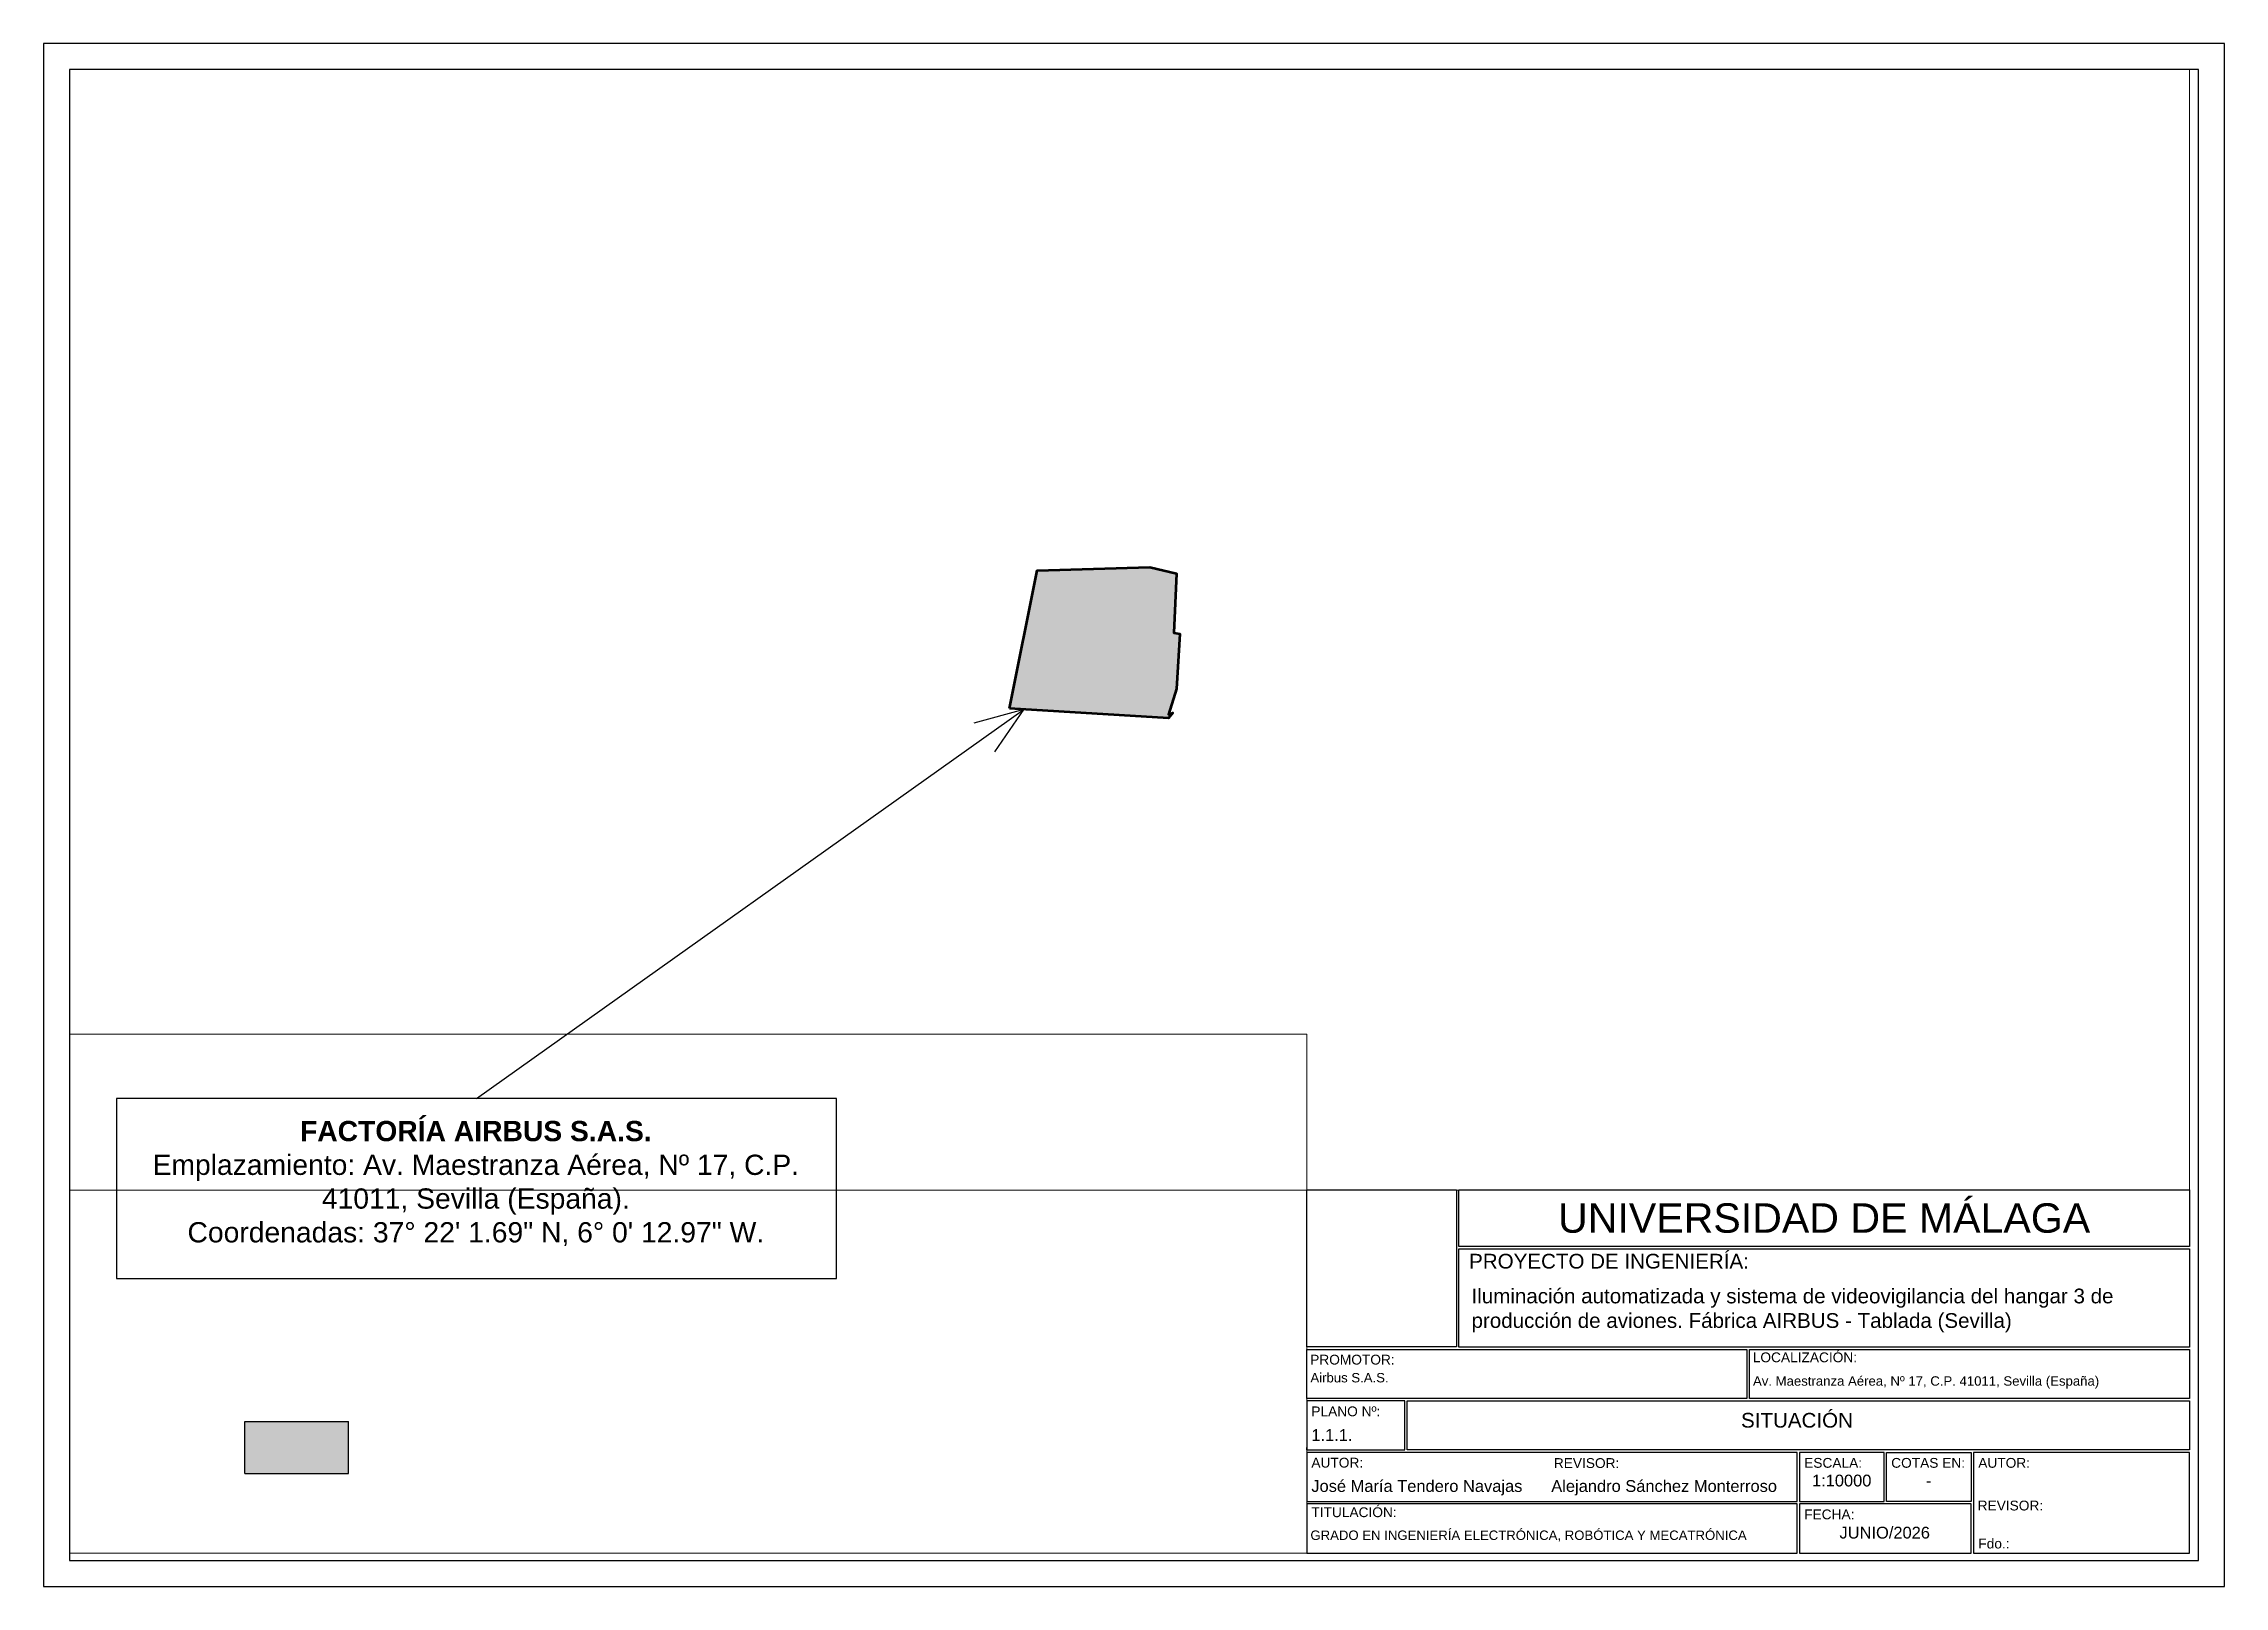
# Paper-space layout 'Layout1' of a CAD drawing. Header units: millimetres. Extents: x 329 to 749, y -31 to 266.
# The model-space entities are those that its viewports show. They can reach past a viewport. Long polylines and large blocks are cut down to what shows.
import ezdxf

# ---------------------------------------------------------------- set-up
doc = ezdxf.new("R2010")
doc.units = ezdxf.units.MM
doc.layers.add('Cajetín', color=7, linetype='Continuous')
doc.layers.add('MAPAS', color=7, linetype='Continuous')
doc.layers.add('VG', color=10, linetype='Continuous', plot=False)
doc.layers.get('0').off()
doc.styles.add('Arial', font='arial.ttf', dxfattribs={"height": 0.224836})
pattern_1 = [(0, (0, 0), (0, 6.985), [5.08, -1.905]), (90, (0, 0), (-6.985, 4e-16), [5.08, -1.905])]

# ---------------------------------------------------------------- blocks, each defined once
blk = doc.blocks.new('UCAV')
blk.add_lwpolyline([(2.583, 6.167), (15, 6.167), (15, 5.208), (2.583, 5.208)], close=True)
at = {"insert": (8.792, 5.687), "char_height": 0.5, "width": 12.4167, "attachment_point": 5, "style": 'Arial'}
blk.add_mtext('UNIVERSIDAD DE MÁLAGA', dxfattribs=at)
blk = doc.blocks.new('TITULO')
blk.add_lwpolyline([(2.583, 3.5), (2.583, 5.167), (15, 5.167), (15, 3.5)], close=True)
at = {"char_height": 0.25, "attachment_point": 1, "style": 'Arial'}
for s, insert, width in [('  PROYECTO DE INGENIERÍA:', (2.565, 5.083), 12.4167), ('Iluminación automatizada y sistema de videovigilancia del hangar 3 de producción de aviones. Fábrica AIRBUS - Tablada (Sevilla)', (2.8, 4.492), 11.90969)]:
    blk.add_mtext(s, dxfattribs=dict(at, insert=insert, width=width))
blk = doc.blocks.new('logo')
blk.add_lwpolyline([(2.542, 3.5), (0, 3.5), (0, 6.167), (2.542, 6.167)], close=True)
blk = doc.blocks.new('CAJETIN')
for points in [[(0, 2.625), (0, 3.458), (7.479, 3.458), (7.479, 2.625), (2.583, 2.625)], [(15, 2.625), (7.521, 2.625), (7.521, 3.458), (15, 3.458)], [(0, 1.75), (1.667, 1.75), (1.667, 2.583), (0, 2.583)], [(15, 1.75), (1.708, 1.75), (1.708, 2.583), (15, 2.583)], [(0, 1.792), (0, 1.792), (0, 1.75), (0, 1.75)], [(0, 0.875), (8.333, 0.875), (8.333, 1.708), (0, 1.708)], [(9.812, 1.708), (8.375, 1.708), (8.375, 0.875), (9.812, 0.875)], [(11.292, 0.875), (9.854, 0.875), (9.854, 1.708), (11.292, 1.708)], [(15, 1.708), (11.333, 1.708), (11.333, 0), (15, 0)], [(0, 0), (8.333, 0), (8.333, 0.833), (0, 0.833)], [(8.375, 0), (11.292, 0), (11.292, 0.833), (8.375, 0.833)]]:
    blk.add_lwpolyline(points, close=True)
for name, p in [('logo', (0, 0)), ('UCAV', (0, 0)), ('TITULO', (0, -0.001))]:
    blk.add_blockref(name, p)
at = {"style": 'Arial'}
for s, insert, char_height, width, attachment_point in [('  PROMOTOR:', (-0.071, 3.368), 0.16667, 7.53662, 1), ('  LOCALIZACIÓN:', (7.45, 3.407), 0.16667, 7.4792, 1), (' Airbus S.A.S.', (0, 3.058), 0.16, 7.44084, 1), (' Av. Maestranza Aérea, Nº 17, C.P. 41011, Sevilla (España)', (7.521, 3.002), 0.16, 7.46545, 1), ('\\pxql;PLANO Nº:', (0.721, 2.405), 0.16667, 1.28562, 5), ('\\pxqc;SITUACIÓN', (1.708, 2.38), 0.25, 13.2453, 1), (' 1.1.1.', (0, 2.104), 0.2, 8.31691, 1), ('  AUTOR:', (-0.051, 1.618), 0.1667, 1.17928, 1), ('  ^I         ^I^IREVISOR:', (3.532, 1.889), 0.16667, 1.81425, 1), ('\\pxql;ESCALA:', (9.096, 1.53), 0.16667, 1.28562, 5), ('\\pxql;COTAS EN:', (10.575, 1.53), 0.16667, 1.28562, 5), ('\\pxql;AUTOR:', (12.944, 1.53), 0.16667, 3.06567, 5), (' José María Tendero Navajas^I  Alejandro Sánchez Monterroso', (0, 1.238), 0.2, 8.31691, 1), ('\\pxqc;1:10000', (8.375, 1.331), 0.2, 1.43062, 1), ('\\pxqc;-', (9.854, 1.331), 0.2, 1.43062, 1), ('TITULACIÓN:', (0.079, 0.776), 0.16667, 1.43883, 1), ('\\pxql;FECHA:', (9.096, 0.655), 0.16667, 1.28562, 5), ('\\pxql;REVISOR:', (12.934, 0.805), 0.16667, 3.06567, 5), (' GRADO EN INGENIERÍA ELECTRÓNICA, ROBÓTICA Y MECATRÓNICA', (0, 0.382), 0.16, 8.30592, 1), ('\\pxqc;JUNIO/2026', (8.375, 0.446), 0.2, 2.89316, 1), ('\\pxql;Fdo.:', (12.055, 0.159), 0.16667, 1.28562, 5)]:
    blk.add_mtext(s, dxfattribs=dict(at, insert=insert, char_height=char_height, width=width, attachment_point=attachment_point))

msp = doc.modelspace()

# ---------------------------------------------------------------- hatches: boundary and pattern name
at = {"layer": 'MAPAS', "transparency": 33554508}
h = msp.add_hatch(color=6, dxfattribs=at)
h.dxf.hatch_style = 1
h.paths.add_polyline_path([(2746.335, 1920.735), (2755.862, 2068.935), (2739.277, 2071.407), (2746.335, 2231.25), (2674.706, 2248.188), (2371.246, 2238.661), (2297.144, 1868.16), (2724.811, 1842.048), (2736.808, 1856.161), (2724.811, 1851.575)])
h = msp.add_hatch(dxfattribs=at)
h.set_pattern_fill('ANGLE', color=6)
h.set_pattern_definition(pattern_1)
h.paths.add_polyline_path([(558.034, 330.072), (557.334, 330.072), (557.334, 329.372), (558.034, 329.372)])
h = msp.add_hatch(dxfattribs=at)
h.set_pattern_fill('ANGLE', color=6)
h.set_pattern_definition(pattern_1)
h.paths.add_polyline_path([(558.034, 330.072), (557.334, 330.072), (557.334, 329.372), (558.034, 329.372)])

# ---------------------------------------------------------------- linework, layer by layer
at = {"layer": 'MAPAS', "color": 6, "lineweight": 100}
msp.add_lwpolyline([(2297.144, 1868.16), (2371.246, 2238.661), (2674.706, 2248.188), (2746.335, 2231.25), (2739.277, 2071.407), (2755.862, 2068.935), (2746.335, 1920.735), (2724.811, 1851.575), (2736.808, 1856.161), (2724.811, 1842.048), (2297.144, 1868.16)], dxfattribs=at)
at = {"layer": 'MAPAS'}
msp.add_lwpolyline([(556.684, 333.59), (556.684, 331.59), (564.684, 331.59), (564.684, 333.59), (556.684, 333.59)], dxfattribs=at)

# ---------------------------------------------------------------- texts
at = {"layer": 'MAPAS', "insert": (556.684, 333.34), "char_height": 0.22484, "attachment_point": 1, "style": 'Arial'}
msp.add_mtext_dynamic_manual_height_columns('\\pxqc;{\\fArial|b1|i0|c0|p34;FACTORÍA AIRBUS S.A.S.\\P}Emplazamiento: Av. Maestranza Aérea, Nº 17, C.P. 41011, Sevilla (España).\\PCoordenadas: 37° 22\' 1.69" N, 6° 0\' 12.97" W.', width=7.98316, gutter_width=12.5, heights=[1.99], dxfattribs=at)

psp = doc.layouts.get("Layout1")

# ---------------------------------------------------------------- hatches: boundary and pattern name
at = {"layer": 'MAPAS', "transparency": 33554508}
h = psp.add_hatch(color=6, dxfattribs=at)
h.dxf.hatch_style = 1
h.paths.add_polyline_path([(387.84, 1.01), (367.84, 1.01), (367.84, -8.99), (387.84, -8.99)])

# ---------------------------------------------------------------- linework, layer by layer
at = {"layer": 'Cajetín'}
for points in [[(329.12, -30.73), (749.12, -30.73), (749.12, 266.27), (329.12, 266.27), (329.12, -30.73)], [(334.12, -25.73), (744.12, -25.73), (744.12, 261.27), (334.12, 261.27), (334.12, -25.73), (334.12, -25.73)]]:
    psp.add_lwpolyline(points, dxfattribs=at)
at = {"layer": 'MAPAS', "color": 6, "lineweight": 25}
for p, q in [((367.84, 1.01), (387.84, 1.01)), ((367.84, -8.99), (367.84, 1.01)), ((387.84, -8.99), (387.84, 1.01)), ((367.84, -8.99), (387.84, -8.99))]:
    psp.add_line(p, q, dxfattribs=at)
at = {"layer": 'MAPAS'}
for points in [[(412.5, 63.2), (517.98, 138.14)], [(508.34, 135.48), (517.98, 138.14)], [(512.3, 129.91), (517.98, 138.14)]]:
    psp.add_lwpolyline(points, dxfattribs=at)

# ---------------------------------------------------------------- block references
at = {"layer": 'Cajetín', "xscale": 11.3333328, "yscale": 11.3333328, "zscale": 11.3333328}
psp.add_blockref('CAJETIN', (572.39, -24.31), dxfattribs=at)

# ---------------------------------------------------------------- viewports
at = {"layer": 'VG'}
psp.add_viewport(center=(538.25, 153.42), size=(408.27, 215.6936), view_center_point=(2619.956, 2079.421), view_height=3013.9359, dxfattribs=at)
psp.add_viewport(center=(453.25, 25.63), size=(238.27, 99.8889), view_center_point=(563.035, 331.422), view_height=5.76357, status=3, dxfattribs=at)

doc.saveas('drawing.dxf')
